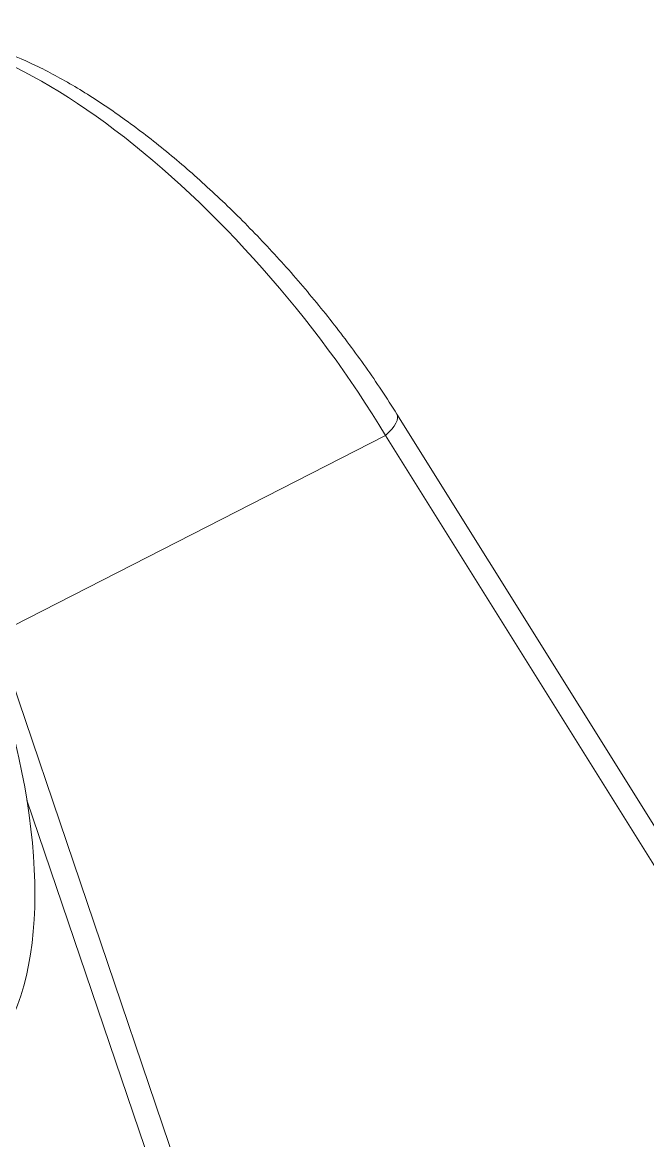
# Model space of a CAD drawing. Extents: x 10170 to 11010, y -16669 to -16075.
# Drawn here: x 10718.97 to 10731.27, y -16214.32 to -16192.31 of the extents above; entities that cross this region are included whole.
import ezdxf

# ---------------------------------------------------------------- set-up
doc = ezdxf.new("R2010")
doc.units = 0
doc.header["$MEASUREMENT"] = 0
doc.linetypes.add('HIDDEN2', pattern=[4.7625, 3.175, -1.5875])
doc.layers.add('1', color=4, linetype='HIDDEN2', lineweight=13)

msp = doc.modelspace()

# ---------------------------------------------------------------- linework, layer by layer
at = {"layer": '1', "color": 7, "linetype": 'Continuous', "lineweight": 18}
msp.add_line((10740.7192, -16223.06478), (10726.33949, -16200.02288), dxfattribs=at)
at = {"layer": '1', "color": 1, "linetype": 'Continuous', "lineweight": 13}
for p, q in [((10726.11602, -16200.44277), (10718.45888, -16204.35851)), ((10740.49574, -16223.48467), (10726.11602, -16200.44277)), ((10718.45888, -16204.35851), (10729.28309, -16236.27872)), ((10728.82134, -16236.39551), (10719.06331, -16207.61944))]:
    msp.add_line(p, q, dxfattribs=at)
for centre, major_axis, ratio, start_param, end_param in [((10721.48626, -16199.82668), (5.74485, -6.85258), 0.38201698, 1.17512762, 3.04157735), ((10725.74564, -16200.39348), (0.59385, 0.3706), 0.37291573, 5.13659735, 6.28317981)]:
    msp.add_ellipse(centre, major_axis=major_axis, ratio=ratio, start_param=start_param, end_param=end_param, dxfattribs=at)
at = {"layer": '1', "color": 7, "linetype": 'Continuous', "lineweight": 18}
msp.add_ellipse((10712.99943, -16204.16671), major_axis=(-4.62133, 9.03691), ratio=0.46078096, start_param=3.50908898, end_param=4.55628654, dxfattribs=at)
msp.add_open_spline([(10726.33949, -16200.02288), (10726.2412, -16199.8654), (10725.94695, -16199.40904), (10725.41399, -16198.65279), (10724.72242, -16197.77121), (10723.98386, -16196.92029), (10723.21043, -16196.11367), (10722.41407, -16195.36371), (10721.60663, -16194.68187), (10720.79938, -16194.07843), (10720.00272, -16193.56263), (10719.22545, -16193.14272), (10718.47419, -16192.82665), (10717.75305, -16192.62353), (10717.10003, -16192.55109), (10716.52609, -16192.60205), (10716.19873, -16192.71308), (10716.04834, -16192.78275)], degree=3, knots=[0, 0, 0, 0, 0.03742119, 0.10856719, 0.17945764, 0.2500425, 0.32032797, 0.39033964, 0.46013532, 0.52981737, 0.59953808, 0.66946177, 0.73986278, 0.81102801, 0.88293724, 0.94427274, 1, 1, 1, 1], dxfattribs=at)

doc.saveas('drawing.dxf')
